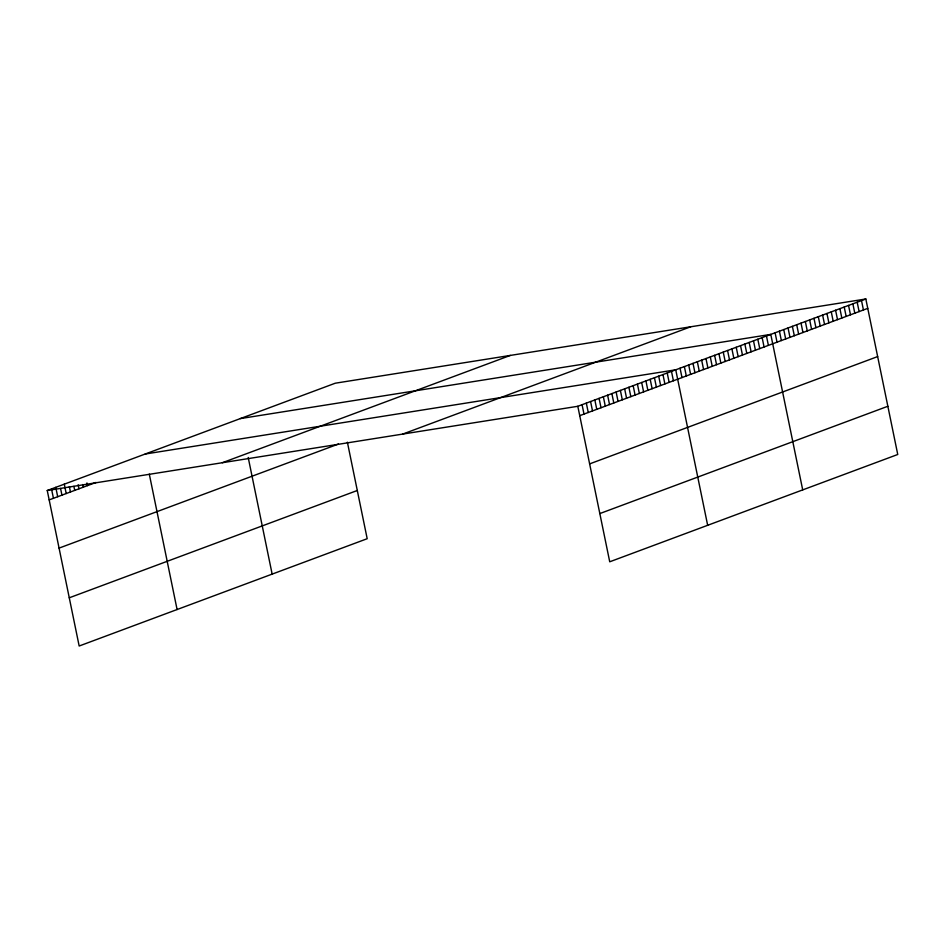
<?xml version="1.0" encoding="UTF-8"?>
<svg xmlns="http://www.w3.org/2000/svg" width="945" height="945" viewBox="0 0 945 945"><rect width="100%" height="100%" fill="white"/><g stroke="black" fill="none" stroke-linecap="round" stroke-linejoin="round"><path stroke-width="1.42" d="M347.382 442.189L367.192 538.709L79.167 646.014L47.25 490.514L335.274 383.209L865.833 298.986L897.75 454.486L609.726 561.791L577.808 406.291L865.833 298.986M49.175 499.893L96.012 482.446M222.335 462.719L510.359 355.414M59.074 548.112L338.452 444.032M402.724 434.074L690.748 326.769M69.268 597.795L357.293 490.49M579.734 415.67L867.758 308.365M589.633 463.889L877.657 356.584M599.827 513.572L887.851 406.267M240.219 418.611L770.777 334.388L802.707 489.9M145.176 454.025L675.734 369.802L707.663 525.314M47.25 490.514L577.808 406.291M861.509 300.593L863.435 309.972M857.186 302.199L859.111 311.59M852.862 303.806L854.8 313.197M848.551 305.424L850.476 314.803M844.228 307.031L846.153 316.41M839.904 308.637L841.83 318.028M835.581 310.243L837.518 319.634M831.269 311.862L833.195 321.241M826.946 313.468L828.871 322.847M822.622 315.075L824.548 324.466M818.311 316.681L820.236 326.072M813.988 318.3L815.913 327.679M809.664 319.906L811.59 329.297M805.341 321.513L807.266 330.904M801.029 323.119L802.955 332.51M796.706 324.737L798.631 334.117M792.382 326.344L794.308 335.735M788.059 327.95L789.985 337.341M783.748 329.557L785.673 338.948M779.424 331.175L781.35 340.554M775.101 332.782L777.026 342.173M766.466 336.007L768.391 345.386M762.143 337.613L764.068 346.992M757.819 339.22L759.745 348.611M753.496 340.826L755.433 350.217M749.184 342.444L751.11 351.823M744.861 344.051L746.786 353.43M740.537 345.657L742.463 355.048M736.226 347.264L738.151 356.655M731.902 348.882L733.828 358.261M727.579 350.489L729.505 359.868M723.256 352.095L725.181 361.486M718.944 353.702L720.87 363.093M714.621 355.32L716.546 364.699M710.297 356.926L712.223 366.317M705.974 358.533L707.899 367.924M701.662 360.139L703.588 369.53M697.339 361.758L699.265 371.137M693.016 363.364L694.941 372.755M688.692 364.971L690.618 374.362M684.381 366.577L686.306 375.968M680.057 368.196L681.983 377.575M671.482 371.385L673.407 380.776M667.217 372.98L669.143 382.359M662.965 374.563L664.89 383.942M658.7 376.145L660.638 385.536M654.448 377.728L656.373 387.119M650.195 379.323L652.121 388.702M645.931 380.906L647.857 390.297M641.679 382.489L643.604 391.88M637.414 384.083L639.34 393.463M633.162 385.666L635.087 395.045M628.897 387.249L630.823 396.64M624.645 388.832L626.57 398.223M620.381 390.427L622.318 399.806M616.128 392.01L618.054 401.401M611.876 393.592L613.801 402.983M607.611 395.187L609.537 404.566M603.359 396.77L605.284 406.149M599.095 398.353L601.02 407.744M594.842 399.936L596.767 409.327M590.578 401.53L592.515 410.91M586.325 403.113L588.251 412.504M582.073 404.696L583.998 414.087M248.204 457.474L272.148 574.123M149.298 474.13L177.093 609.537M86.94 482.942L87.495 485.624M82.688 484.525L83.243 487.207M78.151 484.773L78.978 488.789M73.899 486.356L74.726 490.384M69.363 486.604L70.462 491.967M64.284 484.171L66.209 493.55M60.574 488.435L61.945 495.133M55.767 487.336L57.692 496.727M51.502 488.919L53.44 498.31"/></g></svg>
